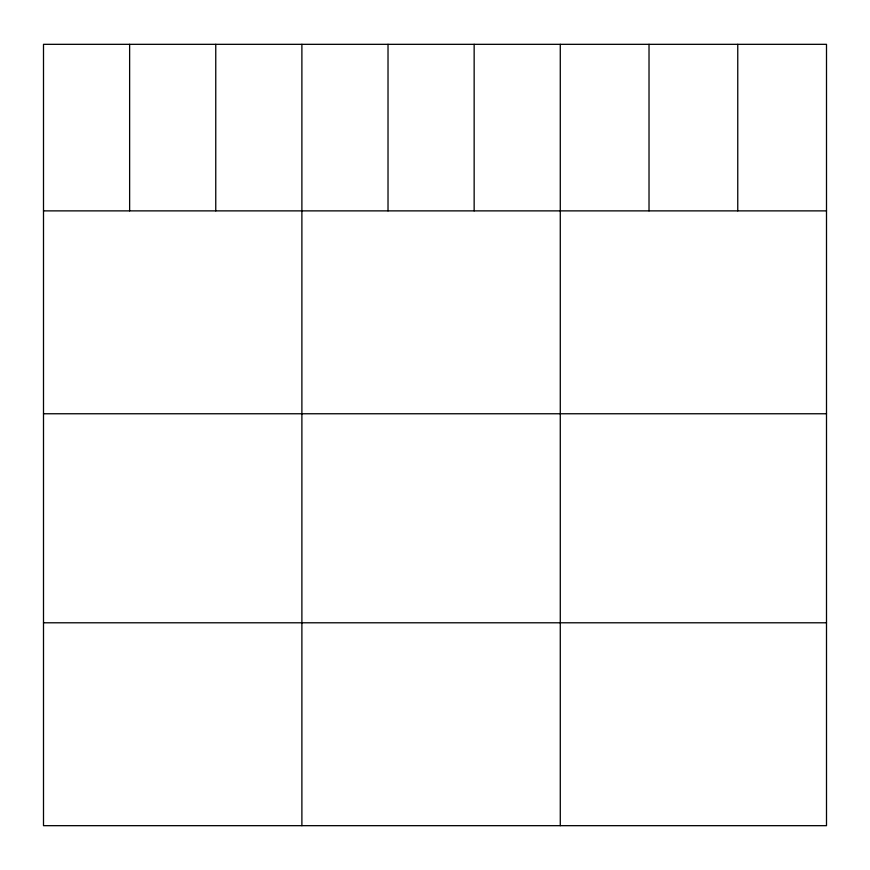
<?xml version="1.0" encoding="UTF-8"?>
<svg xmlns="http://www.w3.org/2000/svg" width="870" height="870" viewBox="0 0 870 870"><rect width="100%" height="100%" fill="white"/><g stroke="black" fill="none" stroke-linecap="round" stroke-linejoin="round"><path stroke-width="1.3" d="M826.5 210.877L826.5 825.673L43.5 825.673L43.5 44.326L826.5 44.326L826.5 210.877L43.5 210.877M43.5 413.761L826.5 413.761M43.5 622.789L826.5 622.789M737.76 44.326L737.76 210.877M649.02 44.326L649.02 210.877M560.28 44.326L560.28 825.673M474.15 44.326L474.15 210.877M388.02 44.326L388.02 210.877M301.89 44.326L301.89 825.673M215.76 44.326L215.76 210.877M129.63 44.326L129.63 210.877"/></g></svg>
